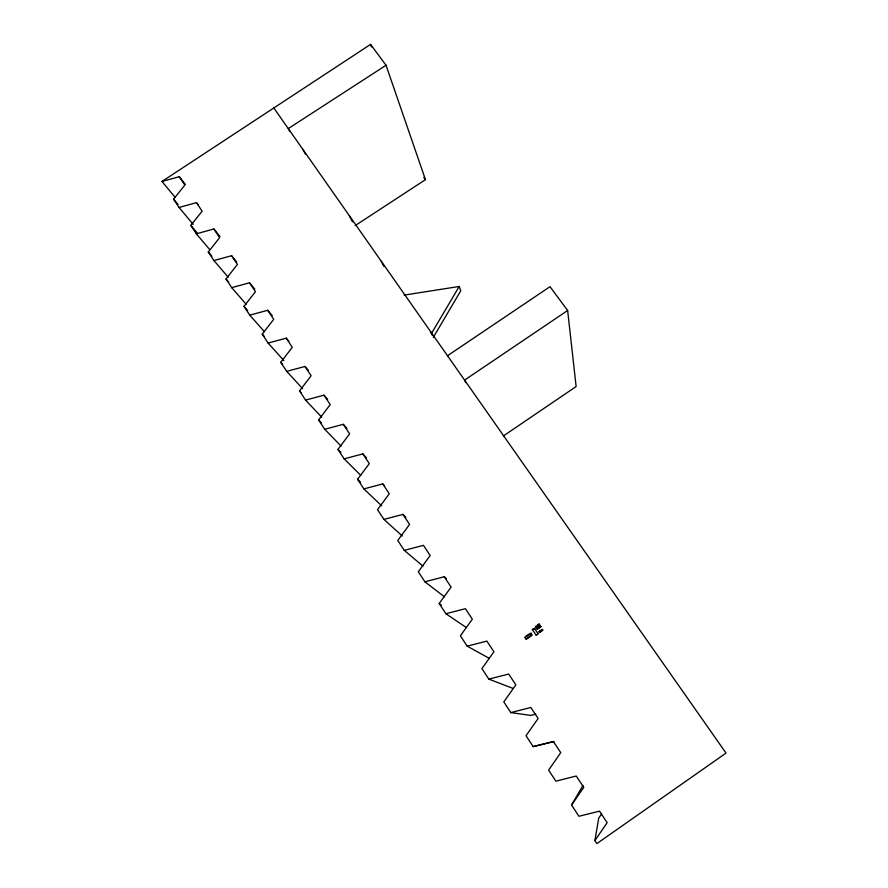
<?xml version="1.0" encoding="UTF-8"?>
<svg xmlns="http://www.w3.org/2000/svg" width="888" height="888" viewBox="0 0 888 888"><rect width="100%" height="100%" fill="white"/><g stroke="black" fill="none" stroke-linecap="round" stroke-linejoin="round"><path stroke-width="1.33" d="M273.826 107.97L726.029 753.091L596.869 843.6L594.893 840.581L598.712 818.159L601.731 813.752M594.893 840.581L607.137 822.688L599.489 811.144L578.932 816.283L571.561 805.061L582.961 785.414M433.277 337.385L460.75 290.809L459.218 286.469L404.118 295.105M431.324 333.721L459.218 286.469M571.561 805.061L583.76 787.401L576.234 776.034L555.866 781.163L548.606 770.118L560.761 752.669L553.357 741.491L533.166 746.597L526.018 735.719L538.128 718.503L530.835 707.492L510.822 712.587L503.796 701.886L515.85 684.87L508.68 674.036L488.833 679.109L481.918 668.575L493.928 651.77L486.868 641.103L467.199 646.164L460.384 635.797L472.349 619.18L465.401 608.691L445.887 613.73L439.183 603.518L451.104 587.112L444.255 576.778L424.919 581.795L418.315 571.75L430.181 555.522L423.443 545.354L404.273 550.36L397.769 540.459L409.579 524.42L402.952 514.407L383.927 519.391L377.522 509.645L389.288 493.784L382.761 483.916L363.902 488.9L357.587 479.287L369.308 463.614L362.87 453.901L344.167 458.852L337.951 449.395L349.617 433.888L343.279 424.32L324.731 429.259L318.603 419.935L330.225 404.617L323.987 395.182L305.572 400.1L299.545 390.92L311.122 375.757L304.961 366.466L286.702 371.362L280.752 362.315L292.285 347.33L286.225 338.173L268.109 343.057L262.249 334.132L273.726 319.314L267.754 310.289L249.772 315.151L244 306.36L255.444 291.708L249.55 282.795L231.713 287.645L226.029 278.987L237.407 264.48L231.602 255.711L213.908 260.528L208.292 251.992L219.636 237.651L213.908 228.993L196.348 233.81L190.82 225.386L202.12 211.189L196.47 202.664L179.043 207.448L173.582 199.145L184.837 185.104L179.265 176.69L161.971 181.463L175.18 197.413M535.497 626.573C536.308 625.707 535.253 628.26 537.273 629.181L540.936 626.662L539.16 624.053L537.24 625.374L538.727 627.561L537.351 628.26L538.727 627.561M538.039 625.64C541.058 623.986 535.986 626.184 539.149 627.272L540.248 626.517L539.127 624.886M532.389 629.636L534.498 628.438L532.389 629.636L536.119 635.142L538.106 633.777L534.365 628.271M524.963 637.34C541.48 628.804 520.523 635.908 526.229 639.16L531.191 635.73M538.961 631.712C547.829 626.972 537.273 631.102 539.46 632.423L542.723 630.169L542.235 629.459M503.352 435.975L576.134 386.546L567.643 310.5L550.005 286.68L447.508 355.733M567.643 310.5L464.579 380.097L465.678 382.639M161.971 181.463L370.574 44.4L386.036 65.268L425.452 179.665L355.156 225.619M386.036 65.268L288.278 128.582L289.588 130.991M535.775 714.185L530.813 715.439L510.822 712.587M553.934 741.591L533.166 746.597M488.833 679.109L512.92 688.378M467.199 646.164L489.41 658.441M445.887 613.73L466.411 627.583M439.183 603.518L441.392 605.083M424.919 581.795L444.377 596.769M404.273 550.36L422.899 566.067M444.255 576.778L446.32 578.61M383.927 519.391L402.297 535.986M363.902 488.9L381.629 505.794M357.587 479.287L360.55 482.151M344.167 458.852L360.717 475.313M526.229 639.16L532.19 635.053L530.924 633.233M337.951 449.395L340.87 452.336M402.952 514.407L405.827 517.304M324.731 429.259L341.081 446.098M318.603 419.935L321.445 422.888M382.761 483.916L384.659 485.925M305.572 400.1L321.734 417.227M299.545 390.92L301.409 392.918M286.702 371.362L302.664 388.711M362.87 453.901L366.566 457.931M280.752 362.315L282.606 364.335M268.109 343.057L283.871 360.561M343.279 424.32L346.953 428.427M262.249 334.132L264.08 336.175M249.772 315.151L264.435 331.724M244 306.36L247.663 310.523M323.987 395.182L327.617 399.345M231.713 287.645L246.187 304.284M226.029 278.987L228.738 282.118M213.908 260.528L228.205 277.211M304.961 366.466L308.569 370.673M208.292 251.992L211.866 256.177M196.348 233.81L209.757 249.639M536.119 635.142L538.106 633.777M190.82 225.386L197.069 232.8M286.225 338.173L288.9 341.358M179.043 207.448L193.151 224.309M173.582 199.145L177.989 204.429M267.754 310.289L272.172 315.606M249.55 282.795L254.789 289.199M231.602 255.711L236.796 262.115M213.908 228.993L219.98 236.552M196.47 202.664L198.179 204.817M179.265 176.69L185.259 184.282M539.46 632.423L542.723 630.169M537.273 629.181L540.936 626.662M537.24 625.374L539.16 624.053M539.149 627.272L540.248 626.517M423.831 177.445L425.452 179.665M535.986 626.24L537.484 628.415M302.897 149.428L305.505 154.279M349.35 215.717L352.525 221.834M381.274 261.25L383.749 266.2M430.636 331.679L432.389 335.453M370.574 44.4L371.506 47.009"/></g></svg>
